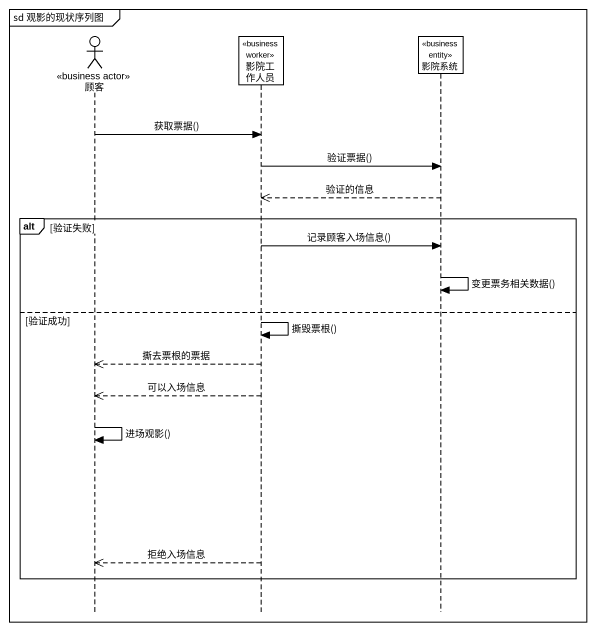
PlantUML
@startuml
mainframe sd 观影的现状序列图
hide footbox
actor 顾客 <<business actor>>
participant 影院工作人员 <<business worker>>
participant 影院系统 <<business entity>>

顾客 -> 影院工作人员 : 获取票据()
影院工作人员 -> 影院系统 : 验证票据()
影院系统 -->> 影院工作人员 : 验证的信息
alt 验证失败
  影院工作人员 -> 影院系统 : 记录顾客入场信息()
  影院系统 -> 影院系统 : 变更票务相关数据()
else 验证成功
  影院工作人员 -> 影院工作人员 : 撕毁票根()
  影院工作人员 -->> 顾客 : 撕去票根的票据
  影院工作人员 -->> 顾客 : 可以入场信息
  顾客 -> 顾客 : 进场观影()
  影院工作人员 -->> 顾客 : 拒绝入场信息
end
@enduml
